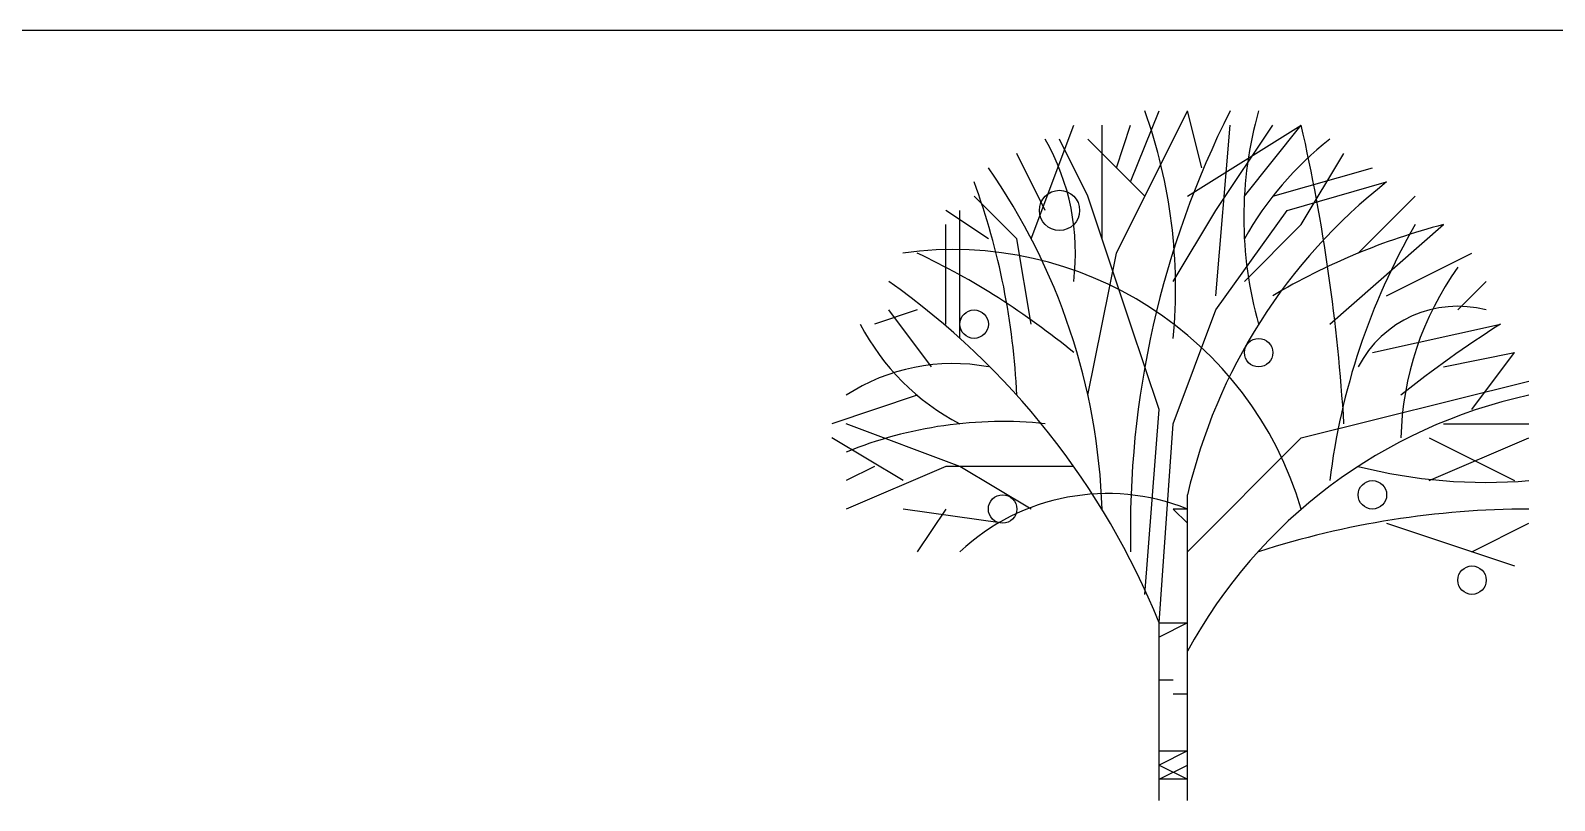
# Model space of a CAD drawing. Header units: millimetres. Extents: x 684983 to 685377, y 990360 to 990509.
# Drawn here: x 685138.024 to 685141.263, y 990372.696 to 990374.333 of the extents above; entities that cross this region are included whole.
import ezdxf

# ---------------------------------------------------------------- set-up
doc = ezdxf.new("R2010")
doc.units = ezdxf.units.MM
for name, color, linetype in [('dim', 7, 'Continuous'), ('TREE', 3, 'Continuous'), ('VAYANA TREE', 7, 'Continuous')]:
    doc.layers.add(name, color=color, linetype=linetype)

# ---------------------------------------------------------------- blocks, each defined once
blk = doc.blocks.new('TREE_E1')
at = {"layer": 'TREE', "linetype": 'ByBlock'}
for p, q in [((-240, 2310), (60, 2910)), ((-180, 2610), (-60, 2910)), ((120, 2670), (60, 2910)), ((-600, 2370), (-420, 2850)), ((-300, 2370), (-300, 2850)), ((-240, 2670), (-180, 2850)), ((60, 2550), (540, 2850)), ((180, 2130), (240, 2850)), ((180, 2490), (420, 2850)), ((300, 2550), (540, 2850)), ((-360, 2550), (-480, 2790)), ((-120, 2550), (-360, 2790)), ((-540, 2490), (-660, 2730)), ((540, 2430), (720, 2730)), ((420, 2550), (840, 2670)), ((480, 2490), (900, 2610)), ((-660, 2370), (-840, 2550)), ((-180, 2010), (-360, 2550)), ((780, 2310), (1020, 2550)), ((-780, 2370), (-960, 2490)), ((-900, 1950), (-900, 2490)), ((0, 2190), (180, 2490)), ((180, 2070), (480, 2490)), ((-960, 2010), (-960, 2430)), ((300, 2190), (540, 2430)), ((660, 2010), (1140, 2430)), ((-600, 2010), (-660, 2370)), ((-360, 1710), (-240, 2310)), ((900, 2130), (1260, 2310)), ((1200, 2070), (1320, 2190)), ((-1080, 2070), (-1260, 2010)), ((-1020, 1830), (-1200, 2070)), ((0, 1590), (180, 2070)), ((-60, 1650), (-180, 2010)), ((840, 1890), (1380, 2010)), ((1140, 1830), (1440, 1890)), ((1260, 1650), (1440, 1890)), ((540, 1530), (1500, 1770)), ((-1080, 1710), (-1440, 1590)), ((-120, 870), (-60, 1650)), ((-900, 1410), (-1380, 1590)), ((-60, 750), (0, 1590)), ((1140, 1590), (1500, 1590)), ((-1140, 1350), (-1440, 1530)), ((60, 1050), (540, 1530)), ((1080, 1350), (1500, 1530)), ((1080, 1530), (1440, 1350)), ((-1260, 1410), (-1380, 1350)), ((-960, 1410), (-1380, 1230)), ((-420, 1410), (-960, 1410)), ((-600, 1230), (-900, 1410)), ((60, 0), (60, 1290)), ((-720, 1170), (-1140, 1230)), ((-960, 1230), (-1080, 1050)), ((0, 1230), (60, 1170)), ((60, 1230), (0, 1230)), ((900, 1170), (1440, 990)), ((1260, 1050), (1500, 1170)), ((-60, 0), (-60, 750)), ((60, 750), (-60, 690)), ((-60, 750), (60, 750)), ((-60, 510), (0, 510)), ((0, 450), (60, 450)), ((60, 210), (-60, 150)), ((-60, 210), (60, 210)), ((-60, 90), (60, 150)), ((-60, 150), (60, 90)), ((60, 90), (-60, 90))]:
    blk.add_line(p, q, dxfattribs=at)
for centre, radius in [((-480, 2490), 84.9), ((-840, 2010), 60), ((360, 1890), 60), ((-720, 1230), 60), ((840, 1290), 60), ((1260, 930), 60)]:
    blk.add_circle(centre, radius, dxfattribs=at)
for centre, radius, start, end in [((3750, 1140), 3931, 153.2394, 181.31189), ((-2220, 2160), 2229.9, 354.59621, 19.65382), ((1950, 2460), 1652.5, 164.19749, 195.80251), ((-7210, 1100), 7945.1, 3.53585, 12.72436), ((-1380, 2310), 967.5, 352.87498, 29.74488), ((1530, 1680), 1410.3, 128.08877, 150.70864), ((-2970, 1140), 2671.5, 1.93059, 34.93931), ((-3650, 1580), 2992.8, 2.48955, 20.13031), ((2357.6, 755.2), 2359, 128.16146, 166.89616), ((1830, -240), 2757.7, 104.48976, 120.74997), ((3510, 1000), 2871.4, 150.13137, 172.99873), ((-928.2, 792.9), 1531.9, 16.5808, 97.94875), ((-2430, -540), 3153.6, 50.40379, 64.65382), ((-3078, -468), 3254.5, 21.97795, 54.75703), ((2250, 1500), 1290.3, 144.46232, 178.66778), ((1200, 1612.5), 473, 75.30268, 152.6223), ((-450, 2460), 979.5, 207.34988, 242.65012), ((3870, -1920), 4652.4, 122.35785, 128.71751), ((-930, 1020), 823.8, 79.50852, 123.11134), ((1955.6, -397.5), 2156.2, 102.19915, 151.54064), ((-720, -150), 1749.3, 84.09386, 112.16635), ((1320, 3540), 2197.4, 255.77404, 274.69868), ((-278.6, 385.7), 909.6, 68.14846, 133.09085), ((1508.6, -2524.3), 3754.3, 90.13081, 107.81444)]:
    blk.add_arc(centre, radius, start, end, dxfattribs=at)

msp = doc.modelspace()

# ---------------------------------------------------------------- linework, layer by layer
at = {"layer": 'dim', "color": 8}
msp.add_line((685150.9277, 990374.333), (685118.727, 990374.333), dxfattribs=at)

# ---------------------------------------------------------------- block references
at = {"layer": 'VAYANA TREE', "xscale": 0.0005038815273203023, "yscale": 0.0005038815273203023, "zscale": 0.0005038815273203023}
msp.add_blockref('TREE_E1', (685140.4527, 990372.6957), dxfattribs=at)

doc.saveas('drawing.dxf')
